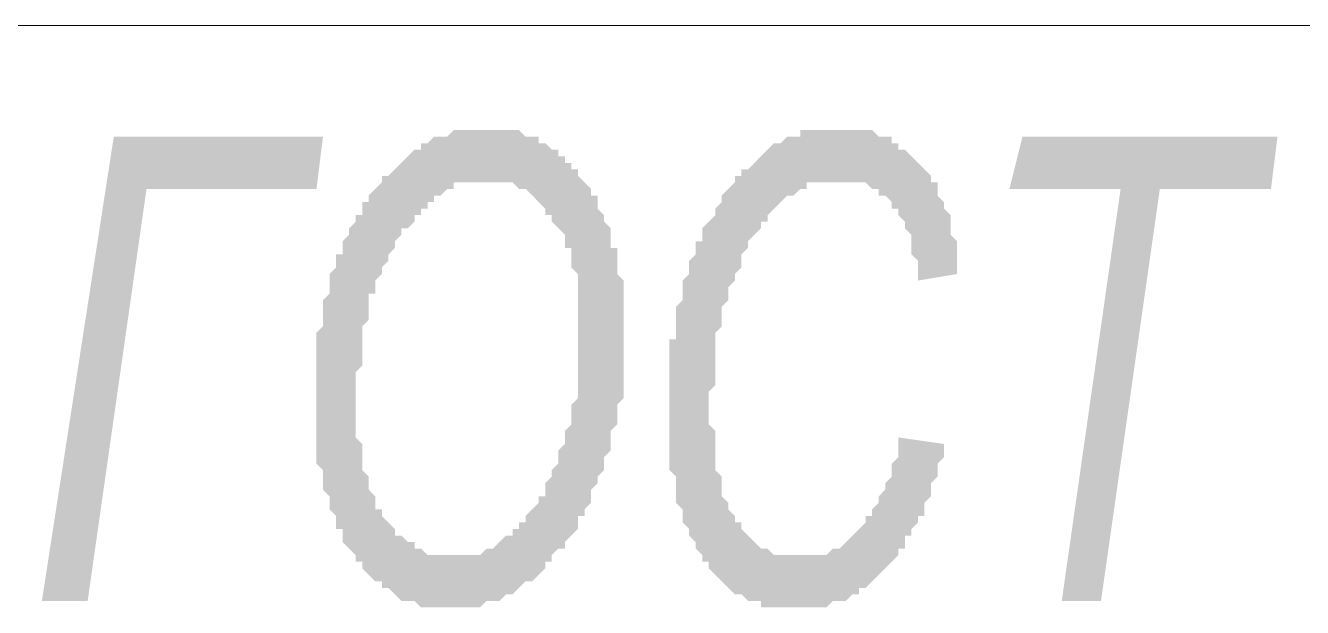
# Model space of a CAD drawing. Header units: millimetres. Extents: x 1372 to 666090, y 1285 to 31551.
# Drawn here: x 531885 to 532700, y 25810 to 26181 of the extents above; entities that cross this region are included whole.
import ezdxf

# ---------------------------------------------------------------- set-up
doc = ezdxf.new("R2010")
doc.units = ezdxf.units.MM
doc.layers.add('PDF _0', color=7, linetype='Continuous')
doc.layers.add('PDF _75-АЗ Штамп', color=7, linetype='Continuous')

msp = doc.modelspace()

# ---------------------------------------------------------------- hatches: boundary and pattern name
at = {"layer": 'PDF _75-АЗ Штамп', "transparency": 33554559}
h = msp.add_hatch(color=256, dxfattribs=at)
h.paths.add_polyline_path([(532070.57, 25939.13), (532070.57, 25943.3), (532070.57, 25947.47), (532070.57, 25951.64), (532070.57, 25955.82), (532070.57, 25959.99), (532070.57, 25964.16), (532070.57, 25968.33), (532070.57, 25972.5), (532070.57, 25976.67), (532070.57, 25980.84), (532070.57, 25985.01), (532074.74, 25989.19), (532074.74, 25993.36), (532074.74, 25997.53), (532074.74, 26001.7), (532074.74, 26005.87), (532078.91, 26010.04), (532078.91, 26014.21), (532078.91, 26014.21), (532078.91, 26018.38), (532078.91, 26022.55), (532083.08, 26026.73), (532083.08, 26030.9), (532083.08, 26035.07), (532087.25, 26035.07), (532087.25, 26039.24), (532087.25, 26043.41), (532091.42, 26047.58), (532091.42, 26051.75), (532091.42, 26051.75), (532095.6, 26055.92), (532095.6, 26060.1), (532099.77, 26060.1), (532099.77, 26064.27), (532099.77, 26068.44), (532103.94, 26068.44), (532103.94, 26072.61), (532108.11, 26076.78), (532108.11, 26076.78), (532112.28, 26080.95), (532112.28, 26085.12), (532116.45, 26085.12), (532120.62, 26089.29), (532120.62, 26089.29), (532124.79, 26093.46), (532124.79, 26093.46), (532128.97, 26097.64), (532128.97, 26097.64), (532133.14, 26101.81), (532137.31, 26101.81), (532137.31, 26105.98), (532141.48, 26105.98), (532141.48, 26105.98), (532145.65, 26110.15), (532149.82, 26110.15), (532149.82, 26110.15), (532153.99, 26110.15), (532158.16, 26114.32), (532158.16, 26114.32), (532162.33, 26114.32), (532166.51, 26114.32), (532166.51, 26114.32), (532170.68, 26114.32), (532174.85, 26114.32), (532174.85, 26114.32), (532179.02, 26114.32), (532179.02, 26114.32), (532183.19, 26114.32), (532187.36, 26114.32), (532187.36, 26114.32), (532191.53, 26114.32), (532195.7, 26114.32), (532195.7, 26114.32), (532199.88, 26114.32), (532204.05, 26110.15), (532204.05, 26110.15), (532208.22, 26110.15), (532212.39, 26110.15), (532212.39, 26105.98), (532216.56, 26105.98), (532216.56, 26105.98), (532220.73, 26101.81), (532224.9, 26101.81), (532224.9, 26097.64), (532229.07, 26097.64), (532229.07, 26093.46), (532233.24, 26093.46), (532233.24, 26089.29), (532237.42, 26089.29), (532237.42, 26085.12), (532241.59, 26080.95), (532241.59, 26080.95), (532245.76, 26076.78), (532245.76, 26072.61), (532249.93, 26072.61), (532249.93, 26068.44), (532249.93, 26064.27), (532254.1, 26060.1), (532254.1, 26060.1), (532254.1, 26055.92), (532258.27, 26051.75), (532258.27, 26047.58), (532258.27, 26043.41), (532258.27, 26039.24), (532262.44, 26039.24), (532262.44, 26035.07), (532262.44, 26030.9), (532262.44, 26026.73), (532262.44, 26022.55), (532266.61, 26018.38), (532266.61, 26014.21), (532266.61, 26010.04), (532266.61, 26005.87), (532266.61, 26001.7), (532266.61, 25997.53), (532266.61, 25993.36), (532266.61, 25989.19), (532266.61, 25985.01), (532266.61, 25980.84), (532266.61, 25976.67), (532266.61, 25972.5), (532266.61, 25968.33), (532266.61, 25964.16), (532266.61, 25959.99), (532266.61, 25955.82), (532266.61, 25951.64), (532266.61, 25947.47), (532266.61, 25943.3), (532262.44, 25939.13), (532262.44, 25939.13), (532262.44, 25934.96), (532262.44, 25930.79), (532262.44, 25926.62), (532258.27, 25922.45), (532258.27, 25918.28), (532258.27, 25914.1), (532258.27, 25909.93), (532254.1, 25905.76), (532254.1, 25901.59), (532254.1, 25901.59), (532254.1, 25897.42), (532249.93, 25893.25), (532249.93, 25889.08), (532249.93, 25889.08), (532245.76, 25884.91), (532245.76, 25880.73), (532245.76, 25876.56), (532241.59, 25872.39), (532241.59, 25868.22), (532237.42, 25868.22), (532237.42, 25864.05), (532237.42, 25859.88), (532233.24, 25855.71), (532233.24, 25855.71), (532233.24, 25855.71), (532229.07, 25851.54), (532229.07, 25847.37), (532224.9, 25847.37), (532220.73, 25843.19), (532220.73, 25839.02), (532216.56, 25839.02), (532216.56, 25834.85), (532212.39, 25830.68), (532212.39, 25830.68), (532208.22, 25826.51), (532204.05, 25826.51), (532204.05, 25826.51), (532199.88, 25822.34), (532199.88, 25822.34), (532195.7, 25818.17), (532191.53, 25818.17), (532191.53, 25818.17), (532187.36, 25814), (532183.19, 25814), (532183.19, 25814), (532179.02, 25814), (532174.85, 25809.82), (532174.85, 25809.82), (532170.68, 25809.82), (532166.51, 25809.82), (532166.51, 25809.82), (532162.33, 25809.82), (532158.16, 25809.82), (532158.16, 25809.82), (532158.16, 25809.82), (532153.99, 25809.82), (532149.82, 25809.82), (532145.65, 25809.82), (532145.65, 25809.82), (532141.48, 25809.82), (532137.31, 25809.82), (532137.31, 25809.82), (532133.14, 25814), (532128.97, 25814), (532128.97, 25814), (532124.79, 25814), (532120.62, 25818.17), (532120.62, 25818.17), (532116.45, 25822.34), (532116.45, 25822.34), (532112.28, 25822.34), (532112.28, 25826.51), (532108.11, 25826.51), (532103.94, 25830.68), (532103.94, 25830.68), (532099.77, 25834.85), (532099.77, 25839.02), (532095.6, 25839.02), (532095.6, 25843.19), (532091.42, 25847.37), (532091.42, 25847.37), (532087.25, 25851.54), (532087.25, 25855.71), (532087.25, 25859.88), (532083.08, 25859.88), (532083.08, 25864.05), (532083.08, 25868.22), (532078.91, 25872.39), (532078.91, 25872.39), (532078.91, 25876.56), (532078.91, 25880.73), (532074.74, 25884.91), (532074.74, 25889.08), (532074.74, 25893.25), (532074.74, 25897.42), (532070.57, 25901.59), (532070.57, 25905.76), (532070.57, 25905.76), (532070.57, 25909.93), (532070.57, 25914.1), (532070.57, 25918.28), (532070.57, 25922.45), (532070.57, 25926.62), (532070.57, 25930.79), (532070.57, 25934.96), (532070.57, 25939.13)], flags=0)
h.paths.add_polyline_path([(532095.6, 25934.96), (532095.6, 25930.79), (532095.6, 25926.62), (532095.6, 25922.45), (532095.6, 25918.28), (532099.77, 25914.1), (532099.77, 25909.93), (532099.77, 25905.76), (532099.77, 25901.59), (532099.77, 25897.42), (532099.77, 25897.42), (532103.94, 25893.25), (532103.94, 25889.08), (532103.94, 25889.08), (532103.94, 25884.91), (532108.11, 25880.73), (532108.11, 25876.56), (532108.11, 25872.39), (532112.28, 25872.39), (532112.28, 25868.22), (532116.45, 25864.05), (532116.45, 25864.05), (532120.62, 25859.88), (532120.62, 25855.71), (532124.79, 25855.71), (532124.79, 25855.71), (532128.97, 25851.54), (532133.14, 25851.54), (532133.14, 25847.37), (532137.31, 25847.37), (532141.48, 25843.19), (532141.48, 25843.19), (532145.65, 25843.19), (532149.82, 25843.19), (532149.82, 25843.19), (532153.99, 25843.19), (532158.16, 25843.19), (532158.16, 25843.19), (532162.33, 25843.19), (532162.33, 25843.19), (532166.51, 25843.19), (532170.68, 25843.19), (532170.68, 25843.19), (532174.85, 25843.19), (532179.02, 25847.37), (532179.02, 25847.37), (532183.19, 25847.37), (532187.36, 25851.54), (532187.36, 25851.54), (532187.36, 25851.54), (532191.53, 25855.71), (532195.7, 25855.71), (532195.7, 25859.88), (532199.88, 25859.88), (532199.88, 25864.05), (532204.05, 25864.05), (532204.05, 25868.22), (532208.22, 25872.39), (532208.22, 25872.39), (532212.39, 25876.56), (532212.39, 25880.73), (532216.56, 25880.73), (532216.56, 25884.91), (532216.56, 25889.08), (532220.73, 25893.25), (532220.73, 25893.25), (532220.73, 25897.42), (532224.9, 25901.59), (532224.9, 25905.76), (532224.9, 25909.93), (532229.07, 25914.1), (532229.07, 25918.28), (532229.07, 25922.45), (532233.24, 25926.62), (532233.24, 25930.79), (532233.24, 25930.79), (532233.24, 25934.96), (532233.24, 25939.13), (532237.42, 25943.3), (532237.42, 25947.47), (532237.42, 25951.64), (532237.42, 25955.82), (532237.42, 25959.99), (532237.42, 25964.16), (532237.42, 25968.33), (532237.42, 25972.5), (532237.42, 25976.67), (532237.42, 25976.67), (532237.42, 25980.84), (532237.42, 25985.01), (532237.42, 25989.19), (532237.42, 25993.36), (532237.42, 25997.53), (532237.42, 26001.7), (532237.42, 26005.87), (532237.42, 26010.04), (532237.42, 26014.21), (532237.42, 26018.38), (532237.42, 26022.55), (532233.24, 26026.73), (532233.24, 26030.9), (532233.24, 26035.07), (532233.24, 26039.24), (532229.07, 26039.24), (532229.07, 26043.41), (532229.07, 26047.58), (532224.9, 26051.75), (532224.9, 26051.75), (532220.73, 26055.92), (532220.73, 26060.1), (532216.56, 26060.1), (532216.56, 26064.27), (532212.39, 26068.44), (532212.39, 26068.44), (532208.22, 26072.61), (532208.22, 26072.61), (532204.05, 26076.78), (532199.88, 26076.78), (532199.88, 26076.78), (532195.7, 26080.95), (532191.53, 26080.95), (532191.53, 26080.95), (532187.36, 26080.95), (532183.19, 26080.95), (532183.19, 26080.95), (532179.02, 26080.95), (532179.02, 26080.95), (532174.85, 26080.95), (532174.85, 26080.95), (532170.68, 26080.95), (532166.51, 26080.95), (532166.51, 26080.95), (532162.33, 26080.95), (532158.16, 26080.95), (532158.16, 26076.78), (532153.99, 26076.78), (532153.99, 26076.78), (532149.82, 26072.61), (532145.65, 26072.61), (532145.65, 26068.44), (532141.48, 26068.44), (532141.48, 26064.27), (532137.31, 26064.27), (532137.31, 26060.1), (532133.14, 26060.1), (532133.14, 26055.92), (532128.97, 26051.75), (532124.79, 26051.75), (532124.79, 26047.58), (532120.62, 26043.41), (532120.62, 26043.41), (532120.62, 26039.24), (532116.45, 26035.07), (532116.45, 26035.07), (532116.45, 26030.9), (532112.28, 26026.73), (532112.28, 26026.73), (532112.28, 26022.55), (532108.11, 26018.38), (532108.11, 26014.21), (532108.11, 26010.04), (532103.94, 26010.04), (532103.94, 26005.87), (532103.94, 26001.7), (532103.94, 25997.53), (532103.94, 25993.36), (532099.77, 25989.19), (532099.77, 25985.01), (532099.77, 25980.84), (532099.77, 25976.67), (532099.77, 25972.5), (532099.77, 25968.33), (532099.77, 25964.16), (532095.6, 25959.99), (532095.6, 25955.82), (532095.6, 25951.64), (532095.6, 25947.47), (532095.6, 25943.3), (532095.6, 25939.13), (532095.6, 25934.96)], flags=0)
for points in [[(532441.8, 25918.28), (532471, 25914.1), (532471, 25909.93), (532471, 25905.76), (532466.83, 25901.59), (532466.83, 25897.42), (532466.83, 25893.25), (532462.66, 25889.08), (532462.66, 25884.91), (532462.66, 25880.73), (532458.49, 25876.56), (532458.49, 25872.39), (532458.49, 25868.22), (532454.32, 25868.22), (532454.32, 25864.05), (532450.15, 25859.88), (532450.15, 25855.71), (532445.97, 25855.71), (532445.97, 25851.54), (532445.97, 25847.37), (532441.8, 25847.37), (532441.8, 25843.19), (532437.63, 25839.02), (532437.63, 25839.02), (532433.46, 25834.85), (532433.46, 25834.85), (532429.29, 25830.68), (532429.29, 25830.68), (532425.12, 25826.51), (532425.12, 25826.51), (532420.95, 25822.34), (532416.78, 25822.34), (532416.78, 25818.17), (532412.61, 25818.17), (532412.61, 25818.17), (532408.43, 25814), (532404.26, 25814), (532404.26, 25814), (532400.09, 25814), (532395.92, 25809.82), (532395.92, 25809.82), (532391.75, 25809.82), (532387.58, 25809.82), (532387.58, 25809.82), (532383.41, 25809.82), (532379.24, 25809.82), (532379.24, 25809.82), (532379.24, 25809.82), (532375.06, 25809.82), (532370.89, 25809.82), (532366.72, 25809.82), (532366.72, 25809.82), (532362.55, 25809.82), (532358.38, 25809.82), (532354.21, 25809.82), (532354.21, 25814), (532350.04, 25814), (532345.87, 25814), (532345.87, 25814), (532341.7, 25818.17), (532341.7, 25818.17), (532337.52, 25818.17), (532333.35, 25822.34), (532333.35, 25822.34), (532329.18, 25826.51), (532329.18, 25826.51), (532325.01, 25830.68), (532325.01, 25830.68), (532320.84, 25834.85), (532320.84, 25839.02), (532316.67, 25839.02), (532316.67, 25843.19), (532316.67, 25843.19), (532312.5, 25847.37), (532312.5, 25851.54), (532312.5, 25851.54), (532308.33, 25855.71), (532308.33, 25859.88), (532308.33, 25859.88), (532304.15, 25864.05), (532304.15, 25868.22), (532304.15, 25872.39), (532299.98, 25876.56), (532299.98, 25880.73), (532299.98, 25884.91), (532299.98, 25884.91), (532299.98, 25889.08), (532299.98, 25893.25), (532295.81, 25897.42), (532295.81, 25901.59), (532295.81, 25905.76), (532295.81, 25909.93), (532295.81, 25914.1), (532295.81, 25922.45), (532295.81, 25926.62), (532295.81, 25930.79), (532295.81, 25934.96), (532295.81, 25934.96), (532295.81, 25939.13), (532295.81, 25943.3), (532295.81, 25947.47), (532295.81, 25951.64), (532295.81, 25959.99), (532295.81, 25964.16), (532295.81, 25968.33), (532295.81, 25972.5), (532295.81, 25976.67), (532295.81, 25980.84), (532299.98, 25980.84), (532299.98, 25985.01), (532299.98, 25989.19), (532299.98, 25993.36), (532299.98, 25997.53), (532299.98, 26001.7), (532304.15, 26005.87), (532304.15, 26010.04), (532304.15, 26014.21), (532304.15, 26018.38), (532308.33, 26022.55), (532308.33, 26022.55), (532308.33, 26026.73), (532308.33, 26030.9), (532312.5, 26035.07), (532312.5, 26039.24), (532312.5, 26043.41), (532316.67, 26043.41), (532316.67, 26047.58), (532316.67, 26051.75), (532320.84, 26055.92), (532320.84, 26055.92), (532325.01, 26060.1), (532325.01, 26064.27), (532329.18, 26068.44), (532329.18, 26068.44), (532329.18, 26072.61), (532333.35, 26076.78), (532333.35, 26076.78), (532337.52, 26080.95), (532337.52, 26085.12), (532341.7, 26085.12), (532341.7, 26089.29), (532345.87, 26089.29), (532350.04, 26093.46), (532350.04, 26093.46), (532354.21, 26097.64), (532354.21, 26097.64), (532358.38, 26101.81), (532358.38, 26101.81), (532362.55, 26105.98), (532366.72, 26105.98), (532366.72, 26105.98), (532370.89, 26110.15), (532370.89, 26110.15), (532375.06, 26110.15), (532379.24, 26110.15), (532379.24, 26114.32), (532383.41, 26114.32), (532387.58, 26114.32), (532387.58, 26114.32), (532391.75, 26114.32), (532395.92, 26114.32), (532395.92, 26114.32), (532400.09, 26114.32), (532404.26, 26114.32), (532408.43, 26114.32), (532408.43, 26114.32), (532412.61, 26114.32), (532416.78, 26114.32), (532420.95, 26114.32), (532420.95, 26114.32), (532425.12, 26114.32), (532429.29, 26110.15), (532429.29, 26110.15), (532433.46, 26110.15), (532437.63, 26110.15), (532437.63, 26105.98), (532441.8, 26105.98), (532441.8, 26101.81), (532445.97, 26101.81), (532445.97, 26101.81), (532450.15, 26097.64), (532450.15, 26097.64), (532454.32, 26093.46), (532458.49, 26089.29), (532458.49, 26089.29), (532458.49, 26089.29), (532462.66, 26085.12), (532462.66, 26080.95), (532466.83, 26080.95), (532466.83, 26076.78), (532466.83, 26072.61), (532471, 26068.44), (532471, 26064.27), (532471, 26064.27), (532475.17, 26060.1), (532475.17, 26055.92), (532475.17, 26051.75), (532475.17, 26047.58), (532479.34, 26043.41), (532479.34, 26039.24), (532479.34, 26035.07), (532479.34, 26030.9), (532479.34, 26026.73), (532479.34, 26022.55), (532479.34, 26022.55), (532454.32, 26018.38), (532454.32, 26022.55), (532454.32, 26026.73), (532454.32, 26030.9), (532450.15, 26035.07), (532450.15, 26039.24), (532450.15, 26043.41), (532450.15, 26047.58), (532445.97, 26051.75), (532445.97, 26055.92), (532445.97, 26055.92), (532441.8, 26060.1), (532441.8, 26064.27), (532437.63, 26064.27), (532437.63, 26068.44), (532437.63, 26068.44), (532433.46, 26072.61), (532429.29, 26072.61), (532429.29, 26076.78), (532425.12, 26076.78), (532425.12, 26076.78), (532420.95, 26080.95), (532416.78, 26080.95), (532416.78, 26080.95), (532412.61, 26080.95), (532408.43, 26080.95), (532408.43, 26080.95), (532404.26, 26080.95), (532400.09, 26080.95), (532400.09, 26080.95), (532395.92, 26080.95), (532391.75, 26080.95), (532391.75, 26080.95), (532387.58, 26080.95), (532383.41, 26080.95), (532383.41, 26076.78), (532379.24, 26076.78), (532379.24, 26076.78), (532375.06, 26072.61), (532375.06, 26072.61), (532370.89, 26072.61), (532366.72, 26068.44), (532366.72, 26068.44), (532362.55, 26064.27), (532362.55, 26064.27), (532358.38, 26060.1), (532358.38, 26055.92), (532354.21, 26055.92), (532354.21, 26051.75), (532350.04, 26047.58), (532350.04, 26047.58), (532345.87, 26043.41), (532345.87, 26039.24), (532341.7, 26035.07), (532341.7, 26035.07), (532341.7, 26030.9), (532341.7, 26026.73), (532337.52, 26022.55), (532337.52, 26022.55), (532337.52, 26018.38), (532333.35, 26014.21), (532333.35, 26010.04), (532333.35, 26005.87), (532329.18, 26001.7), (532329.18, 25997.53), (532329.18, 25997.53), (532329.18, 25993.36), (532329.18, 25989.19), (532325.01, 25985.01), (532325.01, 25980.84), (532325.01, 25976.67), (532325.01, 25972.5), (532325.01, 25968.33), (532325.01, 25964.16), (532325.01, 25959.99), (532325.01, 25955.82), (532325.01, 25951.64), (532320.84, 25947.47), (532320.84, 25943.3), (532320.84, 25939.13), (532320.84, 25934.96), (532320.84, 25930.79), (532320.84, 25926.62), (532325.01, 25922.45), (532325.01, 25918.28), (532325.01, 25914.1), (532325.01, 25909.93), (532325.01, 25905.76), (532325.01, 25901.59), (532325.01, 25897.42), (532329.18, 25893.25), (532329.18, 25889.08), (532329.18, 25884.91), (532329.18, 25880.73), (532333.35, 25876.56), (532333.35, 25876.56), (532333.35, 25872.39), (532337.52, 25868.22), (532337.52, 25868.22), (532337.52, 25864.05), (532341.7, 25864.05), (532341.7, 25859.88), (532345.87, 25855.71), (532345.87, 25855.71), (532350.04, 25851.54), (532350.04, 25851.54), (532354.21, 25847.37), (532354.21, 25847.37), (532358.38, 25847.37), (532362.55, 25843.19), (532362.55, 25843.19), (532366.72, 25843.19), (532370.89, 25843.19), (532370.89, 25843.19), (532375.06, 25843.19), (532379.24, 25843.19), (532379.24, 25843.19), (532383.41, 25843.19), (532383.41, 25843.19), (532387.58, 25843.19), (532391.75, 25843.19), (532391.75, 25843.19), (532395.92, 25843.19), (532400.09, 25847.37), (532400.09, 25847.37), (532404.26, 25847.37), (532408.43, 25851.54), (532408.43, 25851.54), (532412.61, 25855.71), (532412.61, 25855.71), (532416.78, 25859.88), (532416.78, 25859.88), (532420.95, 25864.05), (532420.95, 25868.22), (532425.12, 25868.22), (532425.12, 25872.39), (532429.29, 25876.56), (532429.29, 25876.56), (532429.29, 25880.73), (532433.46, 25884.91), (532433.46, 25889.08), (532437.63, 25893.25), (532437.63, 25893.25), (532437.63, 25897.42), (532437.63, 25901.59), (532441.8, 25905.76), (532441.8, 25909.93), (532441.8, 25914.1), (532441.8, 25918.28)], [(531941.26, 26110.15), (532074.74, 26110.15), (532070.57, 26076.78), (531962.12, 26076.78), (531924.58, 25814), (531895.38, 25814)], [(532546.08, 25814), (532583.62, 26076.78), (532512.71, 26076.78), (532521.06, 26110.15), (532683.73, 26110.15), (532679.56, 26076.78), (532608.65, 26076.78), (532571.11, 25814)]]:
    msp.add_hatch(color=256, dxfattribs=at).paths.add_polyline_path(points)

# ---------------------------------------------------------------- linework, layer by layer
at = {"layer": 'PDF _0', "lineweight": 9}
msp.add_lwpolyline([(530756.65, 26181.06), (535115.53, 26181.06)], dxfattribs=at)

doc.saveas('drawing.dxf')
